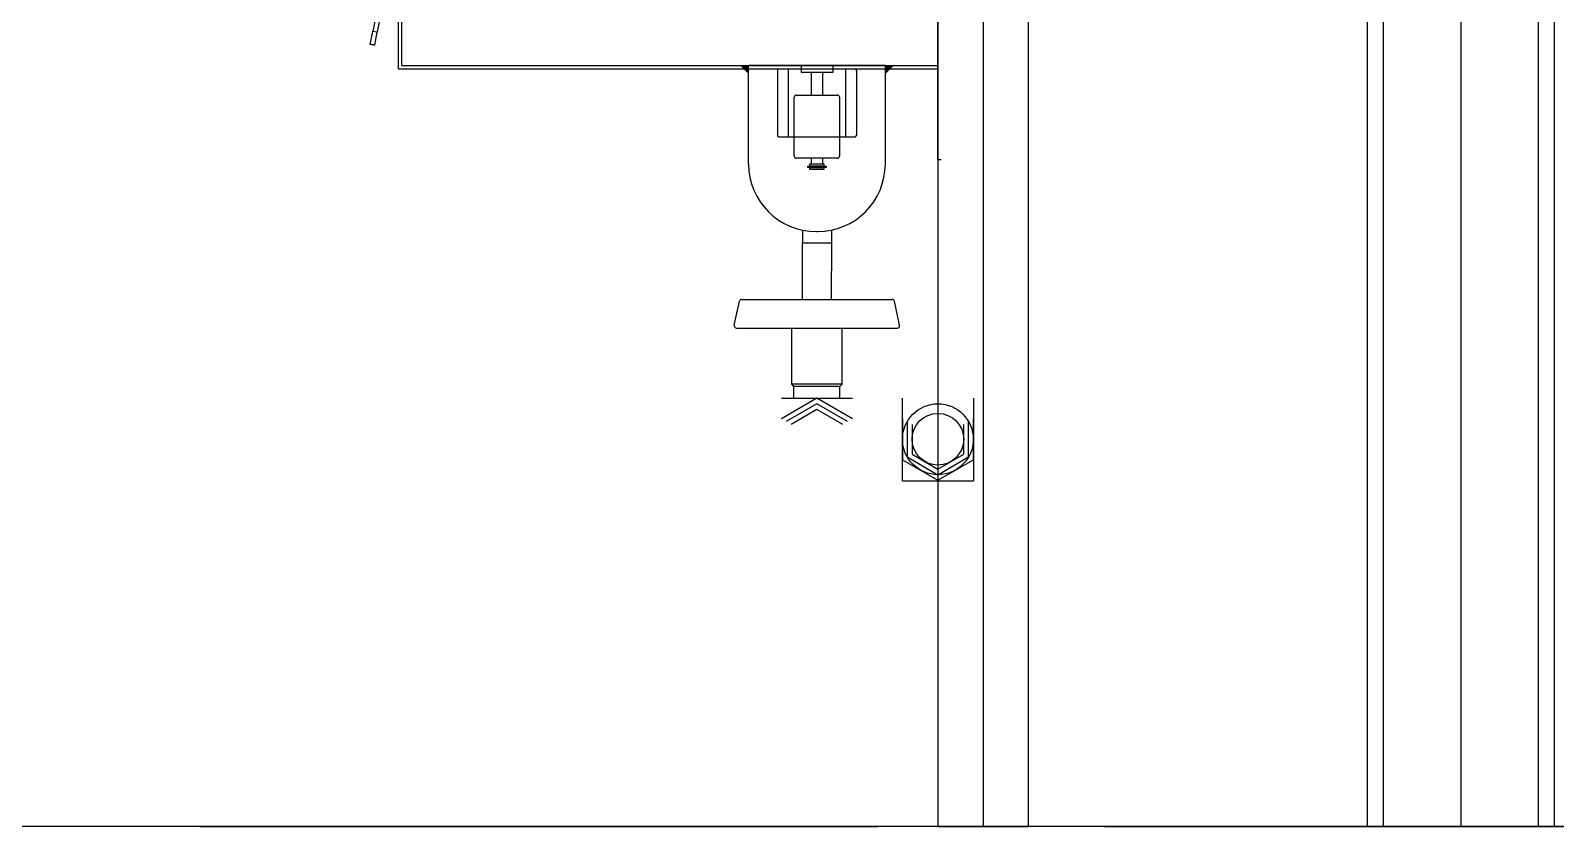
# Model space of a CAD drawing. Extents: x -3080 to 28500, y -1326 to 31609.
# Drawn here: x 14997.5 to 15064.9, y 26320.8 to 26356 of the extents above; entities that cross this region are included whole.
import ezdxf
from ezdxf.xclip import XClip

# ---------------------------------------------------------------- set-up
doc = ezdxf.new("R2010")
doc.units = 0
doc.header["$LTSCALE"] = 100
doc.header["$XCLIPFRAME"] = 2
doc.linetypes.add('188K-SM-07-F10-MECH-CR PIPE-Y2257103$0$F14P7-SM-08-FNN-(16)_CHEM_140725$0$HIDDEN', pattern=[9.525, 6.35, -3.175])
doc.linetypes.add('188K-SM-07-F10-MECH-CR PIPE-Y2257103$0$X-S-FAB_SL ALL$0$HIDDEN', pattern=[0.4, 0.3, -0.1])
for name, color, linetype in [('0-xref', 8, 'Continuous'), ('188K-SM-07-F10-MECH-CR PIPE-Y2257103$0$AP6B-SM-08-FNN-340-A(13)_Ver1$0$18P2-SM-08-FNN-320-A(5)-20190426-JEN$0$18P2-SM-08-FNN-320-A(5)-20190318-JEN$0$SM-08-FNN-300-A(5)-JEN$0$15P6-SM-08-FNN-320-A(10)-UIS-TCM$0$15P6-SM-08-FNN-00-(@10)170308-MIC$0$0-CDS', 140, 'Continuous'), ('188K-SM-07-F10-MECH-CR PIPE-Y2257103$0$AP7P1-SM-08-FNN-120-A(4)-SMP$0$15P6-SM-08-FNN-320-A(10)-UIS-TCM$0$15P6-SM-08-FNN-00-(@10)170308-MIC$0$0-CDS', 140, 'Continuous'), ('188K-SM-07-F10-MECH-CR PIPE-Y2257103$0$SH-LINE-130', 2, 'Continuous'), ('188K-SM-07-F10-MECH-CR PIPE-Y2257103$0$X-S-FAB_SL ALL$0$HID', 5, '188K-SM-07-F10-MECH-CR PIPE-Y2257103$0$X-S-FAB_SL ALL$0$HIDDEN')]:
    doc.layers.add(name, color=color, linetype=linetype)

# ---------------------------------------------------------------- blocks, each defined once
blk = doc.blocks.new('188K-SM-07-F10-MECH-CR PIPE-Y2257103$0$X-S-FAB_SL ALL')
at = {"layer": '188K-SM-07-F10-MECH-CR PIPE-Y2257103$0$X-S-FAB_SL ALL$0$HID'}
blk.add_line((-2628.521, -73013.977), (19076.479, -73013.977), dxfattribs=at)
blk = doc.blocks.new('188K-SM-07-F10-MECH-CR PIPE-Y2257103$0$CDS-CVD')
at = {"layer": '188K-SM-07-F10-MECH-CR PIPE-Y2257103$0$AP6B-SM-08-FNN-340-A(13)_Ver1$0$18P2-SM-08-FNN-320-A(5)-20190426-JEN$0$18P2-SM-08-FNN-320-A(5)-20190318-JEN$0$SM-08-FNN-300-A(5)-JEN$0$15P6-SM-08-FNN-320-A(10)-UIS-TCM$0$15P6-SM-08-FNN-00-(@10)170308-MIC$0$0-CDS', "ltscale": 0.1}
blk.add_line((15039.64, -72855.477), (15039.64, -73013.977), dxfattribs=at)
blk.add_lwpolyline([(15037.64, -73013.977), (15041.64, -73013.977), (15041.64, -72855.477), (15037.64, -72855.477)], close=True, dxfattribs=at)
at = {"layer": '188K-SM-07-F10-MECH-CR PIPE-Y2257103$0$AP7P1-SM-08-FNN-120-A(4)-SMP$0$15P6-SM-08-FNN-320-A(10)-UIS-TCM$0$15P6-SM-08-FNN-00-(@10)170308-MIC$0$0-CDS', "ltscale": 0.1}
for p, q in [((15037.64, -72984.477), (15037.64, -72933.072)), ((15013.79, -72980.477), (15013.79, -72972.477)), ((15013.94, -72980.327), (15013.94, -72972.627)), ((15012.735, -72978.364), (15012.649, -72978.815)), ((15012.932, -72978.401), (15012.846, -72978.853)), ((15012.54, -72979.39), (15012.649, -72978.815)), ((15012.846, -72978.853), (15012.649, -72978.815)), ((15012.736, -72979.427), (15012.846, -72978.853)), ((15037.64, -72979.054), (15037.64, -72999.547)), ((15013.79, -72980.477), (15037.64, -72980.477)), ((15013.94, -72980.327), (15037.64, -72980.327)), ((15035.315, -72980.327), (15029.265, -72980.327)), ((15029.265, -72984.671), (15029.265, -72980.327)), ((15029.265, -72980.327), (15035.315, -72980.327)), ((15030.54, -72980.527), (15030.59, -72980.477)), ((15030.54, -72980.527), (15030.54, -72983.427)), ((15030.59, -72980.477), (15033.99, -72980.477)), ((15031.02, -72980.477), (15031.02, -72983.477)), ((15031.592, -72980.327), (15031.592, -72980.63)), ((15032.988, -72980.327), (15032.988, -72980.63)), ((15033.56, -72980.477), (15033.56, -72983.477)), ((15034.04, -72980.527), (15033.99, -72980.477)), ((15034.04, -72980.527), (15034.04, -72983.427)), ((15035.315, -72984.671), (15035.315, -72980.327)), ((15032.988, -72980.63), (15031.592, -72980.63)), ((15032.04, -72980.63), (15032.04, -72981.63)), ((15032.54, -72980.63), (15032.54, -72981.63)), ((15031.29, -72984.33), (15031.29, -72981.73)), ((15031.39, -72981.63), (15033.19, -72981.63)), ((15033.29, -72981.73), (15033.29, -72984.33)), ((15030.59, -72983.477), (15030.54, -72983.427)), ((15030.59, -72983.477), (15033.99, -72983.477)), ((15033.99, -72983.477), (15034.04, -72983.427)), ((15033.19, -72984.43), (15031.39, -72984.43)), ((15032.04, -72984.43), (15032.04, -72984.68)), ((15032.54, -72984.43), (15032.54, -72984.68)), ((15037.64, -72984.477), (15037.79, -72984.477)), ((15031.884, -72984.836), (15031.884, -72984.774)), ((15031.884, -72984.774), (15032.696, -72984.774)), ((15032.696, -72984.836), (15031.884, -72984.836)), ((15031.977, -72984.774), (15031.977, -72984.68)), ((15031.977, -72984.68), (15032.602, -72984.68)), ((15032.602, -72984.774), (15031.977, -72984.774)), ((15031.977, -72984.93), (15031.977, -72984.836)), ((15031.977, -72984.836), (15032.602, -72984.836)), ((15032.602, -72984.93), (15031.977, -72984.93)), ((15032.602, -72984.68), (15032.602, -72984.774)), ((15032.602, -72984.836), (15032.602, -72984.93)), ((15032.696, -72984.774), (15032.696, -72984.836)), ((15031.652, -72987.608), (15031.652, -72988.171)), ((15032.265, -72987.671), (15032.315, -72987.671)), ((15032.928, -72987.608), (15032.928, -72988.171)), ((15031.655, -72990.667, 2.769), (15031.652, -72988.171, 2.769)), ((15031.652, -72988.171, 2.769), (15032.928, -72988.171, 2.769)), ((15031.652, -72988.171), (15032.928, -72988.171)), ((15032.928, -72988.171, 2.769), (15032.925, -72990.667, 2.769)), ((15028.637, -72991.815, 2.769), (15028.865, -72990.748, 2.769)), ((15028.965, -72990.667, 2.769), (15035.615, -72990.667, 2.769)), ((15035.943, -72991.815, 2.769), (15035.715, -72990.748, 2.769)), ((15028.736, -72991.937, 2.769), (15035.844, -72991.937, 2.769)), ((15031.177, -72994.418, 2.769), (15031.177, -72991.937, 2.769)), ((15033.403, -72994.418, 2.769), (15033.403, -72991.937, 2.769)), ((15031.274, -72994.527, 2.769), (15031.177, -72994.418, 2.769)), ((15033.403, -72994.418, 2.769), (15031.177, -72994.418, 2.769)), ((15031.274, -72995.035, 2.769), (15031.274, -72994.527, 2.769)), ((15033.306, -72994.527, 2.769), (15031.274, -72994.527, 2.769)), ((15033.306, -72994.527, 2.769), (15033.403, -72994.418, 2.769)), ((15033.306, -72995.035, 2.769), (15033.306, -72994.527, 2.769)), ((15030.723, -72995.035, 2.769), (15033.857, -72995.035, 2.769)), ((15032.29, -72995.042, 2.769), (15030.723, -72995.947, 2.769)), ((15032.29, -72995.285, 2.769), (15030.933, -72996.068, 2.769)), ((15033.857, -72995.947, 2.769), (15032.29, -72995.042, 2.769)), ((15033.647, -72996.068, 2.769), (15032.29, -72995.285, 2.769)), ((15036.073, -72998.692, 2.769), (15036.073, -72995.035, 2.769)), ((15039.207, -72995.035, 2.769), (15039.207, -72998.692, 2.769)), ((15032.29, -72995.534, 2.769), (15031.149, -72996.193, 2.769)), ((15033.431, -72996.193, 2.769), (15032.29, -72995.534, 2.769)), ((15036.073, -72995.947, 2.769), (15036.073, -72997.757, 2.769)), ((15039.207, -72997.757, 2.769), (15039.207, -72995.947, 2.769)), ((15036.283, -72996.068, 2.769), (15036.283, -72997.635, 2.769)), ((15036.499, -72996.193, 2.769), (15036.499, -72997.511, 2.769)), ((15038.781, -72997.511, 2.769), (15038.781, -72996.193, 2.769)), ((15038.997, -72997.635, 2.769), (15038.997, -72996.068, 2.769)), ((15036.073, -72997.757, 2.769), (15037.64, -72998.662, 2.769)), ((15036.283, -72997.635, 2.769), (15037.64, -72998.419, 2.769)), ((15036.499, -72997.511, 2.769), (15037.64, -72998.169, 2.769)), ((15037.64, -72998.169, 2.769), (15038.781, -72997.511, 2.769)), ((15037.64, -72998.419, 2.769), (15038.997, -72997.635, 2.769)), ((15037.64, -72998.662, 2.769), (15039.207, -72997.757, 2.769)), ((15036.073, -72998.692, 2.769), (15039.207, -72998.692, 2.769))]:
    blk.add_line(p, q, dxfattribs=at)
for radius in [1.567, 1.141]:
    blk.add_circle((15037.64, -72996.852, 2.769), radius, dxfattribs=at)
for centre, radius, start, end in [((15031.39, -72981.73), 0.1, 90, 180), ((15033.19, -72981.73), 0.1, 0, 90), ((15031.39, -72984.33), 0.1, 180, 270), ((15033.19, -72984.33), 0.1, 270, 0), ((15032.265, -72984.671), 3, 180, 270), ((15032.315, -72984.671), 3, 270, 0), ((15028.965, -72990.769, 2.769), 0.102, 90, 167.9151), ((15035.615, -72990.769, 2.769), 0.102, 12.0849, 90), ((15028.736, -72991.836, 2.769), 0.102, 167.9151, 270), ((15035.844, -72991.836, 2.769), 0.102, 270, 12.0849)]:
    blk.add_arc(centre, radius, start, end, dxfattribs=at)
blk.add_open_spline([(15012.736, -72979.427), (15012.54, -72979.39)], degree=1, dxfattribs=at)
for points in [[(15028.884, -72980.327), (15029.265, -72980.327), (15029.265, -72980.708)], [(15035.696, -72980.327), (15035.315, -72980.327), (15035.315, -72980.708)]]:
    blk.add_solid(points, dxfattribs=at)
at = {"layer": '188K-SM-07-F10-MECH-CR PIPE-Y2257103$0$SH-LINE-130', "linetype": '188K-SM-07-F10-MECH-CR PIPE-Y2257103$0$F14P7-SM-08-FNN-(16)_CHEM_140725$0$HIDDEN'}
for p, q in [((15057.34, -73013.977, 0), (15057.34, -72789.777, 0)), ((15064.2, -73013.977, 0), (15064.2, -72789.777, 0))]:
    blk.add_line(p, q, dxfattribs=at)
at = {"layer": '188K-SM-07-F10-MECH-CR PIPE-Y2257103$0$SH-LINE-130', "ltscale": 0.1}
for points in [[(15056.64, -73013.977), (15056.64, -72789.777), (15060.77, -72789.777), (15060.77, -73013.977)], [(15064.9, -73013.977), (15064.9, -72789.777), (15060.77, -72789.777), (15060.77, -73013.977)]]:
    blk.add_lwpolyline(points, close=True, dxfattribs=at)
blk = doc.blocks.new('188K-SM-07-F10-MECH-CR PIPE-Y2257103')
blk.add_line((23502.5, 26320.786), (1845, 26320.786))
ref = blk.add_blockref('188K-SM-07-F10-MECH-CR PIPE-Y2257103$0$X-S-FAB_SL ALL', (4473.521, 99334.763))
XClip(ref).set_block_clipping_path([(-7553.4648570136, -75341.9369645483), (24026.2025623869, -67725.7696244382)])
blk.add_blockref('188K-SM-07-F10-MECH-CR PIPE-Y2257103$0$CDS-CVD', (0, 99334.763))

msp = doc.modelspace()

# ---------------------------------------------------------------- block references
at = {"layer": '0-xref'}
msp.add_blockref('188K-SM-07-F10-MECH-CR PIPE-Y2257103', (0, 0), dxfattribs=at)

doc.saveas('drawing.dxf')
